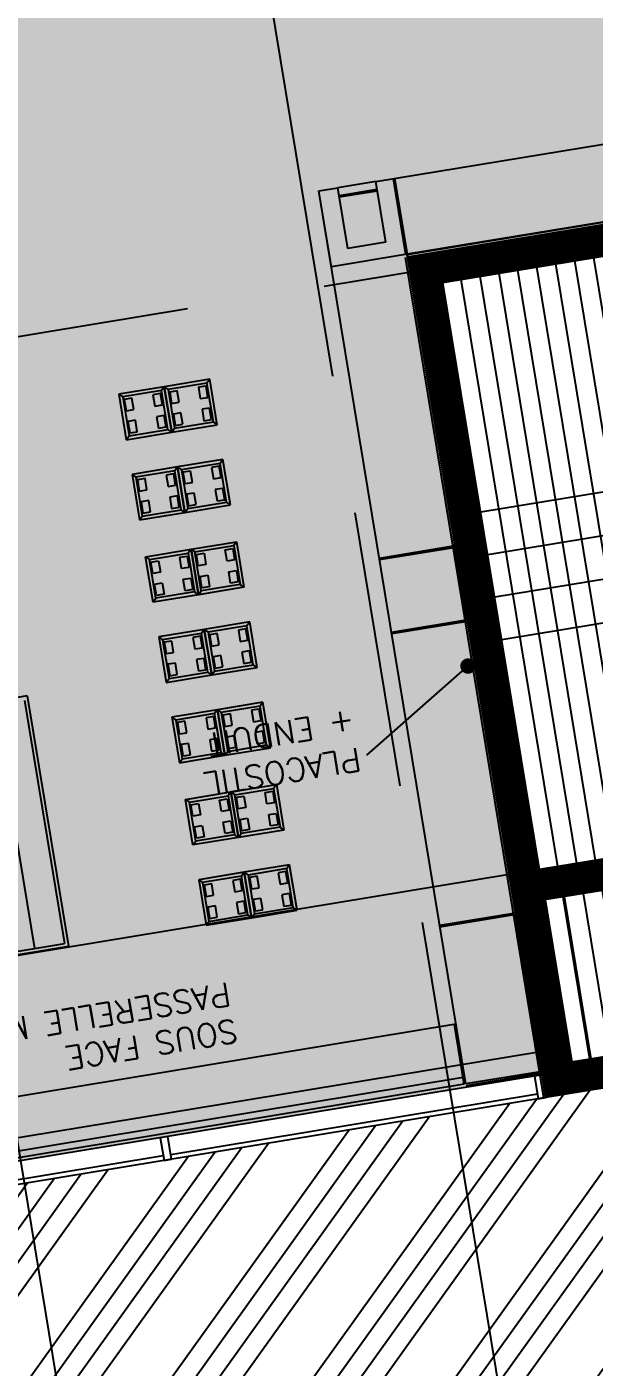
# Model space of a CAD drawing. Header units: millimetres. Extents: x 33240 to 33395, y 51607 to 51720.
# Drawn here: x 33367.24 to 33370.94, y 51682.7 to 51691.41 of the extents above; entities that cross this region are included whole.
import ezdxf

# ---------------------------------------------------------------- set-up
doc = ezdxf.new("R2010")
doc.units = ezdxf.units.MM
doc.header["$LTSCALE"] = 0.3
doc.header["$MEASUREMENT"] = 0
for name, pattern in [('ACAD_ISO02W100', [15, 12, -3]), ('ACAD_ISO04W100', [30, 24, -3, 0, -3]), ('ACAD_ISO08W100', [36, 24, -3, 6, -3])]:
    doc.linetypes.add(name, pattern=pattern)
doc.layers.get('DEFPOINTS').update_dxf_attribs({"linetype": 'CONTINUOUS'})
for name, color, linetype in [('00-TRAMES-BAT', 7, 'ACAD_ISO08W100'), ('01-TREMIE-ESCAL-ASC', 4, 'CONTINUOUS'), ('02-MURS-PORTEUR', 1, 'CONTINUOUS'), ('05-MEN-INT', 4, 'CONTINUOUS'), ('07-REVT-SOL', 8, 'CONTINUOUS'), ('08-EQUI-MEUBLE-PROJ-01', 11, 'CONTINUOUS'), ('10-ANN-TEXTE', 3, 'CONTINUOUS'), ('11-RES-ISOL-FEU', 2, 'CONTINUOUS'), ('14-HACH-MURS', 253, 'CONTINUOUS')]:
    doc.layers.add(name, color=color, linetype=linetype)
doc.styles.add('ANN', font='romans.shx')

msp = doc.modelspace()

# ---------------------------------------------------------------- hatches: boundary and pattern name
at = {"layer": '07-REVT-SOL'}
h = msp.add_hatch(dxfattribs=at)
h.set_pattern_fill('CROSS', color=30, style=0)
h.set_pattern_definition([(189.35057367, (57785.36794, 108093.90987), (-0.2060594638, -0.2872968802), [0.125, -0.375]), (279.35057367, (57785.29612, 108093.96139), (0.2872968802, -0.2060594638), [0.125, -0.375])])
h.paths.add_polyline_path([(33373.5041, 51706.5014), (33356.8286, 51703.7556), (33357.7587, 51698.1074), (33356.4632, 51695.5713), (33360.3269, 51686.9977), (33360.6614, 51682.961), (33370.5977, 51684.5971), (33369.7218, 51689.9165), (33374.8132, 51690.7549), (33375.0732, 51689.1762), (33376.323, 51689.382)])
h = msp.add_hatch(dxfattribs=at)
h.set_pattern_fill('ANSI34', color=256, style=0)
h.set_pattern_definition([(234.3505737, (57752.873, 108291.1774), (0.609448717, -0.4371181325), []), (234.3505737, (57752.69855, 108291.1487), (0.609448717, -0.4371181325), []), (234.3505737, (57752.5241, 108291.12), (0.609448717, -0.4371181325), []), (234.3505737, (57752.3497, 108291.09124), (0.609448717, -0.4371181325), [])])
h.paths.add_polyline_path([(33309.5314, 51685.8588), (33309.227, 51686.3339), (33308.7901, 51686.9168), (33308.2417, 51687.5322), (33307.7231, 51688.0157), (33307.1703, 51688.4635), (33306.6491, 51688.8373), (33306.1684, 51689.1099), (33305.6057, 51689.375), (33304.8593, 51689.5906), (33304.3981, 51689.6614), (33304.0875, 51689.6801), (33303.4661, 51689.653), (33302.8229, 51689.5078), (33302.2165, 51689.3237), (33301.8431, 51689.1436), (33301.2325, 51688.7418), (33301.0441, 51688.5546), (33300.8119, 51688.2317), (33300.636, 51687.875), (33300.5145, 51687.359), (33300.505, 51686.6688), (33300.5777, 51685.9763), (33300.7416, 51685.2753), (33300.9406, 51684.7213), (33301.0157, 51684.5876), (33307.3638, 51673.1728), (33307.5551, 51673.4027), (33307.8762, 51673.8025), (33308.1163, 51674.1181), (33308.411, 51674.5325), (33308.7556, 51675.0512), (33309.048, 51675.5283), (33309.3762, 51676.1097), (33309.5889, 51676.5207), (33309.7607, 51676.8698), (33310.0204, 51677.4522), (33310.2137, 51677.9361), (33310.3288, 51678.2748), (33310.4454, 51678.6692), (33310.6648, 51679.6374), (33310.76, 51680.4082), (33310.7988, 51681.1264), (33310.7886, 51681.6572), (33311.6353, 51681.6308), (33311.6077, 51680.7216), (33311.5149, 51679.9648), (33311.413, 51679.3793), (33311.2805, 51678.8426), (33311.0938, 51678.2397), (33310.6536, 51677.1452), (33310.0752, 51675.9925), (33309.4154, 51674.8904), (33308.8726, 51674.099), (33308.2849, 51673.3459), (33307.8733, 51672.8629), (33307.228, 51672.1682), (33306.3132, 51671.3076), (33305.9865, 51671.0325), (33305.8529, 51670.9201), (33304.975, 51670.2548), (33303.8087, 51669.4948), (33303.0073, 51669.0533), (33301.8018, 51668.4879), (33300.9566, 51668.032), (33299.3651, 51667.685), (33298.3344, 51667.4599), (33297.6468, 51667.3707), (33296.7824, 51667.2899), (33295.9203, 51667.253), (33295.2266, 51667.2152), (33294.1119, 51667.2875), (33293.3748, 51667.4449), (33292.5369, 51667.5422), (33291.7914, 51667.7628), (33290.9562, 51668.1367), (33290.4698, 51668.2741), (33289.8201, 51668.6138), (33289.1999, 51669.0055), (33288.3839, 51669.5907), (33287.876, 51669.955), (33287.2211, 51670.7667), (33274.7777, 51668.6362), (33276.256, 51659.6586), (33284.2497, 51660.9749), (33284.3561, 51660.329), (33287.1543, 51660.7657), (33287.0441, 51661.435), (33288.3848, 51661.6423), (33288.4866, 51660.9834), (33292.2493, 51661.603), (33292.1421, 51662.2745), (33293.3262, 51662.4694), (33294.2159, 51657.0657), (33297.0273, 51657.8411), (33296.5137, 51662.3558), (33296.1876, 51662.9406), (33297.1941, 51663.1064), (33297.3208, 51662.3368), (33297.3071, 51662.3342), (33297.2354, 51662.0285), (33297.1718, 51661.7039), (33297.1191, 51661.3565), (33297.0807, 51661.0087), (33297.0553, 51660.6759), (33297.0448, 51660.2508), (33297.0546, 51659.9073), (33297.0786, 51659.5031), (33297.126, 51659.0791), (33297.2144, 51658.5421), (33297.1583, 51658.5188), (33297.3195, 51657.5459), (33297.3809, 51657.5561), (33297.3948, 51657.457), (33298.8658, 51657.679), (33298.8462, 51657.7974), (33298.9103, 51657.8079), (33298.7662, 51658.6942), (33298.7288, 51659.1864), (33298.7198, 51659.4049), (33298.7232, 51660.1393), (33298.7457, 51660.5123), (33298.7907, 51660.9605), (33298.8677, 51661.4609), (33298.9907, 51662.0019), (33299.0813, 51662.4183), (33299.1901, 51662.781), (33299.4457, 51663.3946), (33299.6955, 51663.8263), (33299.9745, 51664.1844), (33300.2447, 51664.447), (33300.5617, 51664.6801), (33300.8381, 51664.8192), (33301.2209, 51664.9383), (33301.4693, 51664.9787), (33301.841, 51664.9673), (33302.2061, 51664.8995), (33302.6126, 51664.7536), (33302.9838, 51664.5426), (33303.3445, 51664.2838), (33303.6583, 51663.9764), (33303.8954, 51663.7058), (33304.1617, 51663.3541), (33304.4484, 51662.8985), (33304.7788, 51662.2731), (33305.0523, 51661.5322), (33305.2961, 51660.675), (33305.4695, 51659.9959), (33305.6024, 51659.3706), (33305.6852, 51658.9167), (33307.3767, 51659.1899), (33307.1404, 51660.5973), (33307.0303, 51661.1738), (33306.9413, 51661.6002), (33306.7799, 51662.3125), (33306.6023, 51663.0284), (33306.4522, 51663.5891), (33306.3171, 51663.5669), (33306.1501, 51664.5811), (33310.3148, 51665.2669), (33310.4416, 51664.4972), (33315.177, 51665.277), (33315.0503, 51666.0466), (33321.9737, 51667.1866), (33322.0842, 51666.5156), (33326.0968, 51667.1763), (33325.9863, 51667.8474), (33338.2877, 51669.8729), (33338.4145, 51669.1031), (33337.1627, 51668.8969), (33337.4803, 51666.9678), (33338.0209, 51667.0568), (33338.5748, 51667.148), (33338.8591, 51667.1949), (33339.4721, 51667.2958), (33339.4876, 51667.2022), (33342.9411, 51667.7709), (33342.9248, 51667.8696), (33343.8326, 51668.019), (33343.8488, 51667.9204), (33345.1427, 51668.1334), (33344.8096, 51670.1562), (33343.348, 51669.9155), (33343.2212, 51670.6853), (33356.0482, 51672.7974), (33356.1749, 51672.0277), (33354.958, 51671.8273), (33355.3024, 51669.7355), (33360.6718, 51670.6196), (33360.3274, 51672.7114), (33359.1351, 51672.5151), (33359.0083, 51673.2848), (33361.9356, 51673.7669), (33362.0461, 51673.0958), (33364.4142, 51673.4857), (33364.3037, 51674.1568), (33367.7572, 51674.7255), (33367.8839, 51673.9557), (33371.2387, 51674.5081), (33371.112, 51675.2779), (33374.9437, 51675.9088), (33375.0705, 51675.1391), (33376.6328, 51675.3963), (33376.506, 51676.1661), (33377.325, 51676.3009), (33377.0481, 51677.9827), (33376.9198, 51677.9616), (33376.6273, 51679.7377), (33376.7556, 51679.7588), (33376.4112, 51681.8507), (33376.2829, 51681.8295), (33375.9904, 51683.6056), (33376.1187, 51683.6267), (33375.8418, 51685.3086), (33360.6783, 51682.8117), (33360.8797, 51680.4431), (33357.4663, 51679.6643), (33355.8502, 51679.2955), (33350.3855, 51678.0486), (33349.3674, 51677.9353), (33349.2809, 51678.7127), (33350.1901, 51678.8161), (33350.4466, 51678.8746), (33350.1324, 51680.7824), (33345.8713, 51680.0807), (33346.1535, 51678.3669), (33347.7703, 51678.5446), (33347.8568, 51677.7672), (33337.862, 51676.655), (33331.4691, 51682.1156), (33331.436, 51682.1102), (33331.3791, 51682.4555), (33331.426, 51682.4633), (33332.4803, 51685.4342), (33333.3075, 51685.2862), (33334.1791, 51687.6816), (33333.3953, 51687.9546), (33334.4746, 51690.9071), (33334.675, 51691.1303), (33338.2027, 51692.6579), (33338.2118, 51692.6161), (33338.5092, 51692.2989), (33338.6344, 51692.0226), (33341.707, 51693.0697), (33341.5019, 51693.412), (33341.3795, 51693.7866), (33344.946, 51694.7179), (33345.2392, 51694.7817), (33348.5761, 51695.3735), (33348.8741, 51695.4084), (33348.9099, 51694.6324), (33348.9146, 51694.6048), (33352.1472, 51694.9081), (33352.1459, 51695.2202), (33352.2417, 51695.6865), (33356.3412, 51695.7195), (33356.4073, 51695.575), (33357.7275, 51698.1124), (33357.1877, 51701.3904), (33320.2349, 51695.2976), (33319.7443, 51698.296), (33309.9064, 51696.6761), (33310.4, 51693.6782), (33300.57, 51692.0596), (33300.7406, 51691.0235), (33301.5358, 51691.0422), (33302.2561, 51690.9986), (33302.8984, 51690.9343), (33303.2847, 51690.8855), (33303.8837, 51690.7723), (33304.4095, 51690.6586), (33304.8482, 51690.5355), (33305.6756, 51690.2459), (33306.363, 51689.935), (33307.0247, 51689.5803), (33307.6503, 51689.1728), (33308.244, 51688.725), (33308.7944, 51688.2296), (33309.3073, 51687.6984), (33309.7704, 51687.1258), (33310.4433, 51686.1015), (33309.6647, 51685.6359)])
h = msp.add_hatch(dxfattribs=at)
h.set_pattern_fill('ANSI31', color=83, angle=45, style=0)
h.set_pattern_definition([(279.35057367, (57785.36794, 108093.83487), (0.123339086, 0.02030935411), [])])
h.paths.add_polyline_path([(33375.2773, 51686.7054), (33375.0256, 51688.2343), (33374.5322, 51688.1531), (33374.155, 51690.4438), (33369.9516, 51689.7517), (33370.5806, 51685.932), (33375.2773, 51686.7054)])
h = msp.add_hatch(dxfattribs=at)
h.set_pattern_fill('ANSI31', color=83, angle=45, style=0)
h.set_pattern_definition([(279.35057367, (57785.36794, 108093.90987), (0.123339086, 0.02030935411), [])])
h.paths.add_polyline_path([(33375.4837, 51685.4523), (33370.7869, 51684.6789), (33370.6131, 51685.7347), (33375.3098, 51686.5081)])
at = {"layer": '14-HACH-MURS', "ltscale": 10}
msp.add_hatch(color=256, dxfattribs=at).paths.add_polyline_path([(33370.6221, 51684.4491), (33375.7135, 51685.2875), (33375.6688, 51685.5588), (33375.4715, 51685.5263), (33375.4999, 51685.3536), (33375.3512, 51685.3291), (33375.335, 51685.4278), (33370.7869, 51684.6789), (33370.6131, 51685.7347), (33375.3098, 51686.5081), (33375.3139, 51686.4834), (33375.5112, 51686.5159), (33375.4699, 51686.767), (33375.2725, 51686.7345), (33375.2773, 51686.7054), (33370.5806, 51685.932), (33369.9516, 51689.7517), (33374.6484, 51690.5251), (33375.0256, 51688.2343), (33375.2229, 51688.2668), (33374.8132, 51690.7549), (33369.7218, 51689.9165)])

# ---------------------------------------------------------------- linework, layer by layer
at = {"layer": '00-TRAMES-BAT'}
for p, q in [((33374.4989, 51657.1713), (33365.7274, 51710.4402)), ((33371.6977, 51656.7445), (33362.9318, 51709.9799)), ((33376.282, 51690.8954), (33271.126, 51673.5801))]:
    msp.add_line(p, q, dxfattribs=at)
at = {"layer": '01-TREMIE-ESCAL-ASC', "linetype": 'ACAD_ISO02W100'}
for p, q in [((33371.5793, 51688.4837), (33370.1979, 51688.2563)), ((33371.6247, 51688.2075), (33370.2433, 51687.98)), ((33371.6702, 51687.9312), (33370.2888, 51687.7037)), ((33371.7157, 51687.6549), (33370.3343, 51687.4274)), ((33370.7321, 51685.7543), (33370.9059, 51684.6985))]:
    msp.add_line(p, q, dxfattribs=at)
at = {"layer": '02-MURS-PORTEUR'}
for p, q in [((33374.8106, 51690.7707), (33369.7192, 51689.9323)), ((33374.8132, 51690.7549), (33369.7218, 51689.9165)), ((33374.6484, 51690.5251), (33369.9516, 51689.7517)), ((33369.706, 51689.9139), (33370.6063, 51684.4465)), ((33369.7218, 51689.9165), (33370.6221, 51684.4491)), ((33370.5806, 51685.932), (33369.9516, 51689.7517)), ((33375.2773, 51686.7054), (33370.5806, 51685.932)), ((33375.3098, 51686.5081), (33370.6131, 51685.7347)), ((33370.6131, 51685.7347), (33370.7869, 51684.6789)), ((33375.335, 51685.4278), (33370.7869, 51684.6789)), ((33375.7135, 51685.2875), (33370.6221, 51684.4491))]:
    msp.add_line(p, q, dxfattribs=at)
at = {"layer": '02-MURS-PORTEUR', "color": 4, "linetype": 'ACAD_ISO02W100'}
msp.add_line((33370.3832, 51685.8995), (33360.6038, 51684.2892), dxfattribs=at)
at = {"layer": '05-MEN-INT'}
for p, q in [((33370.5733, 51684.7451), (33360.6529, 51683.1116)), ((33370.6221, 51684.4491), (33360.8757, 51682.8442)), ((33370.5679, 51684.4706), (33368.1806, 51684.0775)), ((33368.1313, 51684.0693), (33365.7687, 51683.6803))]:
    msp.add_line(p, q, dxfattribs=at)
for points in [[(33370.5727, 51684.441), (33370.6221, 51684.4491), (33370.5977, 51684.5971), (33370.5484, 51684.589)], [(33368.1361, 51684.0397), (33368.1855, 51684.0479), (33368.1611, 51684.1959), (33368.1118, 51684.1877)]]:
    msp.add_lwpolyline(points, close=True, dxfattribs=at)
at = {"layer": '08-EQUI-MEUBLE-PROJ-01', "ltscale": 0.8}
for p, q in [((33374.8103, 51690.7727), (33369.7188, 51689.9343)), ((33374.8103, 51690.7726), (33369.7188, 51689.9342)), ((33374.8103, 51690.7726), (33369.7188, 51689.9342)), ((33369.7196, 51689.933), (33374.8105, 51690.7713)), ((33369.5143, 51690.4073), (33371.1292, 51690.6733)), ((33369.6277, 51690.426), (33369.709, 51689.9327)), ((33369.6376, 51690.4277), (33369.7188, 51689.9343)), ((33369.1442, 51690.3464), (33369.2676, 51690.3667)), ((33369.2255, 51689.8531), (33369.1442, 51690.3464)), ((33370.1007, 51684.5377), (33369.1442, 51690.3464)), ((33369.5143, 51690.4073), (33369.2676, 51690.3667)), ((33369.3326, 51689.972), (33369.2676, 51690.3667)), ((33369.2757, 51690.3174), (33369.5224, 51690.358)), ((33369.2773, 51690.3075), (33369.524, 51690.3481)), ((33369.5793, 51690.0127), (33369.5143, 51690.4073)), ((33369.5793, 51690.0127), (33369.3326, 51689.972)), ((33369.7188, 51689.9343), (33369.2255, 51689.8531)), ((33369.7188, 51689.9343), (33370.5212, 51685.0588)), ((33369.7188, 51689.9342), (33370.5212, 51685.0587)), ((33369.7188, 51689.9342), (33370.5212, 51685.0587)), ((33370.5948, 51684.6149), (33369.7196, 51689.933)), ((33368.4337, 51689.1218), (33368.1377, 51689.0731)), ((33368.4337, 51689.1218), (33368.4156, 51689.0966)), ((33368.4825, 51688.8258), (33368.4337, 51689.1218)), ((33368.1377, 51689.0731), (33367.8417, 51689.0243)), ((33367.8417, 51689.0243), (33367.867, 51689.0062)), ((33367.8417, 51689.0243), (33367.8904, 51688.7283)), ((33368.1196, 51689.0478), (33367.867, 51689.0062)), ((33368.1134, 51689.0287), (33368.0641, 51689.0206)), ((33368.0641, 51689.0206), (33368.0763, 51688.9466)), ((33368.1256, 51688.9547), (33368.1134, 51689.0287)), ((33368.1377, 51689.0731), (33368.1196, 51689.0478)), ((33368.1612, 51688.7952), (33368.1196, 51689.0478)), ((33368.1377, 51689.0731), (33368.163, 51689.055)), ((33368.1377, 51689.0731), (33368.1865, 51688.7771)), ((33368.1865, 51688.7771), (33368.1377, 51689.0731)), ((33368.4156, 51689.0966), (33368.163, 51689.055)), ((33368.163, 51689.055), (33368.2046, 51688.8024)), ((33368.2225, 51689.0467), (33368.1732, 51689.0386)), ((33368.1732, 51689.0386), (33368.1854, 51688.9645)), ((33368.2347, 51688.9727), (33368.2225, 51689.0467)), ((33368.4094, 51689.0774), (33368.3601, 51689.0693)), ((33368.3601, 51689.0693), (33368.3723, 51688.9953)), ((33368.4216, 51689.0034), (33368.4094, 51689.0774)), ((33368.4572, 51688.844), (33368.4156, 51689.0966)), ((33367.867, 51689.0062), (33367.9086, 51688.7536)), ((33367.9265, 51688.9979), (33367.8772, 51688.9898)), ((33367.8772, 51688.9898), (33367.8894, 51688.9158)), ((33367.9387, 51688.9239), (33367.9265, 51688.9979)), ((33368.0763, 51688.9466), (33368.1256, 51688.9547)), ((33368.1854, 51688.9645), (33368.2347, 51688.9727)), ((33368.3723, 51688.9953), (33368.4216, 51689.0034)), ((33368.433, 51688.9341), (33368.3837, 51688.9259)), ((33368.4452, 51688.8601), (33368.433, 51688.9341)), ((33367.8894, 51688.9158), (33367.9387, 51688.9239)), ((33367.9501, 51688.8546), (33367.9008, 51688.8464)), ((33367.9008, 51688.8464), (33367.913, 51688.7724)), ((33367.9623, 51688.7805), (33367.9501, 51688.8546)), ((33368.137, 51688.8853), (33368.0877, 51688.8772)), ((33368.0877, 51688.8772), (33368.0999, 51688.8032)), ((33368.1492, 51688.8113), (33368.137, 51688.8853)), ((33368.2461, 51688.9033), (33368.1968, 51688.8952)), ((33368.1968, 51688.8952), (33368.209, 51688.8212)), ((33368.2046, 51688.8024), (33368.4572, 51688.844)), ((33368.2583, 51688.8293), (33368.2461, 51688.9033)), ((33368.3837, 51688.9259), (33368.3959, 51688.8519)), ((33368.3959, 51688.8519), (33368.4452, 51688.8601)), ((33368.4825, 51688.8258), (33368.4572, 51688.844)), ((33367.8904, 51688.7283), (33368.1865, 51688.7771)), ((33367.8904, 51688.7283), (33367.9086, 51688.7536)), ((33367.9086, 51688.7536), (33368.1612, 51688.7952)), ((33367.913, 51688.7724), (33367.9623, 51688.7805)), ((33368.0999, 51688.8032), (33368.1492, 51688.8113)), ((33368.1865, 51688.7771), (33368.1612, 51688.7952)), ((33368.1865, 51688.7771), (33368.4825, 51688.8258)), ((33368.1865, 51688.7771), (33368.2046, 51688.8024)), ((33368.209, 51688.8212), (33368.2583, 51688.8293)), ((33368.5197, 51688.5998), (33368.2237, 51688.551)), ((33368.5197, 51688.5998), (33368.5016, 51688.5745)), ((33368.5684, 51688.3037), (33368.5197, 51688.5998)), ((33368.2237, 51688.551), (33367.9277, 51688.5023)), ((33367.9277, 51688.5023), (33367.9529, 51688.4841)), ((33367.9277, 51688.5023), (33367.9764, 51688.2063)), ((33368.2055, 51688.5257), (33367.9529, 51688.4841)), ((33368.1994, 51688.5066), (33368.15, 51688.4985)), ((33368.15, 51688.4985), (33368.1622, 51688.4245)), ((33368.2116, 51688.4326), (33368.1994, 51688.5066)), ((33368.2237, 51688.551), (33368.2055, 51688.5257)), ((33368.2471, 51688.2731), (33368.2055, 51688.5257)), ((33368.2237, 51688.551), (33368.249, 51688.5329)), ((33368.2237, 51688.551), (33368.2724, 51688.255)), ((33368.2724, 51688.255), (33368.2237, 51688.551)), ((33368.5016, 51688.5745), (33368.249, 51688.5329)), ((33368.249, 51688.5329), (33368.2906, 51688.2803)), ((33368.3085, 51688.5246), (33368.2592, 51688.5165)), ((33368.2592, 51688.5165), (33368.2713, 51688.4425)), ((33368.3207, 51688.4506), (33368.3085, 51688.5246)), ((33368.4954, 51688.5554), (33368.4461, 51688.5472)), ((33368.4461, 51688.5472), (33368.4582, 51688.4732)), ((33368.5076, 51688.4814), (33368.4954, 51688.5554)), ((33368.5432, 51688.3219), (33368.5016, 51688.5745)), ((33367.9529, 51688.4841), (33367.9945, 51688.2315)), ((33368.0125, 51688.4759), (33367.9631, 51688.4677)), ((33367.9631, 51688.4677), (33367.9753, 51688.3937)), ((33368.0247, 51688.4018), (33368.0125, 51688.4759)), ((33368.1622, 51688.4245), (33368.2116, 51688.4326)), ((33368.2713, 51688.4425), (33368.3207, 51688.4506)), ((33368.4582, 51688.4732), (33368.5076, 51688.4814)), ((33368.519, 51688.412), (33368.4697, 51688.4039)), ((33368.5312, 51688.338), (33368.519, 51688.412)), ((33367.9753, 51688.3937), (33368.0247, 51688.4018)), ((33368.0361, 51688.3325), (33367.9868, 51688.3243)), ((33367.9868, 51688.3243), (33367.9989, 51688.2503)), ((33368.0483, 51688.2585), (33368.0361, 51688.3325)), ((33368.223, 51688.3632), (33368.1736, 51688.3551)), ((33368.1736, 51688.3551), (33368.1858, 51688.2811)), ((33368.2352, 51688.2892), (33368.223, 51688.3632)), ((33368.3321, 51688.3812), (33368.2828, 51688.3731)), ((33368.2828, 51688.3731), (33368.295, 51688.2991)), ((33368.2906, 51688.2803), (33368.5432, 51688.3219)), ((33368.3443, 51688.3072), (33368.3321, 51688.3812)), ((33368.4697, 51688.4039), (33368.4818, 51688.3299)), ((33368.4818, 51688.3299), (33368.5312, 51688.338)), ((33368.5684, 51688.3037), (33368.5432, 51688.3219)), ((33367.9764, 51688.2063), (33368.2724, 51688.255)), ((33367.9764, 51688.2063), (33367.9945, 51688.2315)), ((33367.9945, 51688.2315), (33368.2471, 51688.2731)), ((33367.9989, 51688.2503), (33368.0483, 51688.2585)), ((33368.1858, 51688.2811), (33368.2352, 51688.2892)), ((33368.2724, 51688.255), (33368.2471, 51688.2731)), ((33368.2724, 51688.255), (33368.5684, 51688.3037)), ((33368.2724, 51688.255), (33368.2906, 51688.2803)), ((33368.295, 51688.2991), (33368.3443, 51688.3072)), ((33368.3118, 51688.016), (33368.6078, 51688.0647)), ((33368.6078, 51688.0647), (33368.5897, 51688.0395)), ((33368.6078, 51688.0647), (33368.6565, 51687.7687)), ((33368.0158, 51687.9673), (33368.3118, 51688.016)), ((33368.041, 51687.9491), (33368.2936, 51687.9907)), ((33368.2381, 51687.9635), (33368.2875, 51687.9716)), ((33368.2875, 51687.9716), (33368.2997, 51687.8976)), ((33368.3118, 51688.016), (33368.2936, 51687.9907)), ((33368.2936, 51687.9907), (33368.3352, 51687.7381)), ((33368.3118, 51688.016), (33368.3371, 51687.9979)), ((33368.3605, 51687.72), (33368.3118, 51688.016)), ((33368.3118, 51688.016), (33368.3605, 51687.72)), ((33368.3371, 51687.9979), (33368.5897, 51688.0395)), ((33368.3786, 51687.7453), (33368.3371, 51687.9979)), ((33368.3473, 51687.9815), (33368.3966, 51687.9896)), ((33368.3594, 51687.9075), (33368.3473, 51687.9815)), ((33368.3966, 51687.9896), (33368.4088, 51687.9156)), ((33368.5341, 51688.0122), (33368.5835, 51688.0204)), ((33368.5463, 51687.9382), (33368.5341, 51688.0122)), ((33368.5835, 51688.0204), (33368.5957, 51687.9464)), ((33368.5897, 51688.0395), (33368.6312, 51687.7869)), ((33369.5375, 51687.958), (33370.0309, 51688.0393)), ((33369.5391, 51687.9482), (33370.0226, 51688.0278)), ((33370.0226, 51688.0278), (33370.1006, 51687.5541)), ((33370.0309, 51688.0393), (33370.1121, 51687.5459)), ((33368.0158, 51687.9673), (33368.041, 51687.9491)), ((33368.0645, 51687.6712), (33368.0158, 51687.9673)), ((33368.0826, 51687.6965), (33368.041, 51687.9491)), ((33368.0512, 51687.9327), (33368.1006, 51687.9408)), ((33368.0634, 51687.8587), (33368.0512, 51687.9327)), ((33368.1006, 51687.9408), (33368.1128, 51687.8668)), ((33368.2503, 51687.8895), (33368.2381, 51687.9635)), ((33368.2997, 51687.8976), (33368.2503, 51687.8895)), ((33368.4088, 51687.9156), (33368.3594, 51687.9075)), ((33368.5957, 51687.9464), (33368.5463, 51687.9382)), ((33368.1128, 51687.8668), (33368.0634, 51687.8587)), ((33368.0749, 51687.7893), (33368.1242, 51687.7975)), ((33368.1242, 51687.7975), (33368.1364, 51687.7235)), ((33368.2617, 51687.8201), (33368.3111, 51687.8282)), ((33368.2739, 51687.7461), (33368.2617, 51687.8201)), ((33368.3111, 51687.8282), (33368.3233, 51687.7542)), ((33368.3709, 51687.8381), (33368.4202, 51687.8462)), ((33368.3831, 51687.7641), (33368.3709, 51687.8381)), ((33368.4202, 51687.8462), (33368.4324, 51687.7722)), ((33368.5578, 51687.8689), (33368.6071, 51687.877)), ((33368.5699, 51687.7949), (33368.5578, 51687.8689)), ((33368.6193, 51687.803), (33368.5699, 51687.7949)), ((33368.6071, 51687.877), (33368.6193, 51687.803)), ((33368.3605, 51687.72), (33368.0645, 51687.6712)), ((33368.087, 51687.7153), (33368.0749, 51687.7893)), ((33368.3352, 51687.7381), (33368.0826, 51687.6965)), ((33368.1364, 51687.7235), (33368.087, 51687.7153)), ((33368.3233, 51687.7542), (33368.2739, 51687.7461)), ((33368.3605, 51687.72), (33368.3352, 51687.7381)), ((33368.6565, 51687.7687), (33368.3605, 51687.72)), ((33368.3605, 51687.72), (33368.3786, 51687.7453)), ((33368.6312, 51687.7869), (33368.3786, 51687.7453)), ((33368.4324, 51687.7722), (33368.3831, 51687.7641)), ((33368.6565, 51687.7687), (33368.6312, 51687.7869)), ((33368.0645, 51687.6712), (33368.0826, 51687.6965)), ((33368.6938, 51687.5427), (33368.3977, 51687.4939)), ((33368.6938, 51687.5427), (33368.6756, 51687.5174)), ((33368.7425, 51687.2467), (33368.6938, 51687.5427)), ((33370.1006, 51687.5541), (33369.6171, 51687.4745)), ((33370.1121, 51687.5459), (33369.6188, 51687.4647)), ((33368.3977, 51687.4939), (33368.1017, 51687.4452)), ((33368.3796, 51687.4686), (33368.127, 51687.427)), ((33368.3734, 51687.4495), (33368.3241, 51687.4414)), ((33368.3856, 51687.3755), (33368.3734, 51687.4495)), ((33368.3977, 51687.4939), (33368.3796, 51687.4686)), ((33368.4212, 51687.216), (33368.3796, 51687.4686)), ((33368.3977, 51687.4939), (33368.423, 51687.4758)), ((33368.3977, 51687.4939), (33368.4465, 51687.1979)), ((33368.4465, 51687.1979), (33368.3977, 51687.4939)), ((33368.6756, 51687.5174), (33368.423, 51687.4758)), ((33368.423, 51687.4758), (33368.4646, 51687.2232)), ((33368.4826, 51687.4675), (33368.4332, 51687.4594)), ((33368.4332, 51687.4594), (33368.4454, 51687.3854)), ((33368.4947, 51687.3935), (33368.4826, 51687.4675)), ((33368.6695, 51687.4983), (33368.6201, 51687.4902)), ((33368.6201, 51687.4902), (33368.6323, 51687.4162)), ((33368.6816, 51687.4243), (33368.6695, 51687.4983)), ((33368.7172, 51687.2648), (33368.6756, 51687.5174)), ((33368.1017, 51687.4452), (33368.127, 51687.427)), ((33368.1017, 51687.4452), (33368.1505, 51687.1492)), ((33368.127, 51687.427), (33368.1686, 51687.1744)), ((33368.1865, 51687.4188), (33368.1372, 51687.4106)), ((33368.1372, 51687.4106), (33368.1494, 51687.3366)), ((33368.1987, 51687.3448), (33368.1865, 51687.4188)), ((33368.3241, 51687.4414), (33368.3363, 51687.3674)), ((33368.3363, 51687.3674), (33368.3856, 51687.3755)), ((33368.4454, 51687.3854), (33368.4947, 51687.3935)), ((33368.6323, 51687.4162), (33368.6816, 51687.4243)), ((33368.1494, 51687.3366), (33368.1987, 51687.3448)), ((33368.2102, 51687.2754), (33368.1608, 51687.2673)), ((33368.2223, 51687.2014), (33368.2102, 51687.2754)), ((33368.397, 51687.3062), (33368.3477, 51687.298)), ((33368.3477, 51687.298), (33368.3599, 51687.224)), ((33368.4092, 51687.2322), (33368.397, 51687.3062)), ((33368.5062, 51687.3241), (33368.4568, 51687.316)), ((33368.4568, 51687.316), (33368.469, 51687.242)), ((33368.5184, 51687.2501), (33368.5062, 51687.3241)), ((33368.6931, 51687.3549), (33368.6437, 51687.3468)), ((33368.6437, 51687.3468), (33368.6559, 51687.2728)), ((33368.6559, 51687.2728), (33368.7052, 51687.2809)), ((33368.7052, 51687.2809), (33368.6931, 51687.3549)), ((33368.1505, 51687.1492), (33368.4465, 51687.1979)), ((33368.1608, 51687.2673), (33368.173, 51687.1933)), ((33368.1686, 51687.1744), (33368.4212, 51687.216)), ((33368.173, 51687.1933), (33368.2223, 51687.2014)), ((33368.3599, 51687.224), (33368.4092, 51687.2322)), ((33368.4465, 51687.1979), (33368.4212, 51687.216)), ((33368.4465, 51687.1979), (33368.7425, 51687.2467)), ((33368.4465, 51687.1979), (33368.4646, 51687.2232)), ((33368.4646, 51687.2232), (33368.7172, 51687.2648)), ((33368.469, 51687.242), (33368.5184, 51687.2501)), ((33368.7425, 51687.2467), (33368.7172, 51687.2648)), ((33368.1505, 51687.1492), (33368.1686, 51687.1744)), ((33367.2456, 51687.0617), (33366.2155, 51686.892)), ((33367.2281, 51687.0327), (33367.4884, 51685.4517)), ((33367.2456, 51687.0617), (33367.5137, 51685.4336)), ((33368.7797, 51687.0206), (33368.4837, 51686.9718)), ((33368.7797, 51687.0206), (33368.7616, 51686.9953)), ((33368.8285, 51686.7246), (33368.7797, 51687.0206)), ((33367.0317, 51687.0004), (33367.2921, 51685.4194)), ((33368.4837, 51686.9718), (33368.1877, 51686.9231)), ((33368.1877, 51686.9231), (33368.213, 51686.905)), ((33368.1877, 51686.9231), (33368.2364, 51686.6271)), ((33368.4656, 51686.9466), (33368.213, 51686.905)), ((33368.4594, 51686.9275), (33368.4101, 51686.9193)), ((33368.4716, 51686.8535), (33368.4594, 51686.9275)), ((33368.4837, 51686.9718), (33368.4656, 51686.9466)), ((33368.5072, 51686.694), (33368.4656, 51686.9466)), ((33368.4837, 51686.9718), (33368.509, 51686.9537)), ((33368.4837, 51686.9718), (33368.5324, 51686.6758)), ((33368.5324, 51686.6758), (33368.4837, 51686.9718)), ((33368.7616, 51686.9953), (33368.509, 51686.9537)), ((33368.509, 51686.9537), (33368.5506, 51686.7011)), ((33368.5685, 51686.9454), (33368.5192, 51686.9373)), ((33368.5192, 51686.9373), (33368.5314, 51686.8633)), ((33368.5807, 51686.8714), (33368.5685, 51686.9454)), ((33368.7554, 51686.9762), (33368.7061, 51686.9681)), ((33368.7061, 51686.9681), (33368.7183, 51686.8941)), ((33368.7676, 51686.9022), (33368.7554, 51686.9762)), ((33368.8032, 51686.7427), (33368.7616, 51686.9953)), ((33368.213, 51686.905), (33368.2546, 51686.6524)), ((33368.2725, 51686.8967), (33368.2232, 51686.8886)), ((33368.2232, 51686.8886), (33368.2354, 51686.8146)), ((33368.2847, 51686.8227), (33368.2725, 51686.8967)), ((33368.4101, 51686.9193), (33368.4223, 51686.8453)), ((33368.4223, 51686.8453), (33368.4716, 51686.8535)), ((33368.5314, 51686.8633), (33368.5807, 51686.8714)), ((33368.7183, 51686.8941), (33368.7676, 51686.9022)), ((33368.2354, 51686.8146), (33368.2847, 51686.8227)), ((33368.2961, 51686.7533), (33368.2468, 51686.7452)), ((33368.3083, 51686.6793), (33368.2961, 51686.7533)), ((33368.483, 51686.7841), (33368.4337, 51686.776)), ((33368.4337, 51686.776), (33368.4459, 51686.7019)), ((33368.4952, 51686.7101), (33368.483, 51686.7841)), ((33368.5921, 51686.802), (33368.5428, 51686.7939)), ((33368.5428, 51686.7939), (33368.555, 51686.7199)), ((33368.6043, 51686.728), (33368.5921, 51686.802)), ((33368.779, 51686.8328), (33368.7297, 51686.8247)), ((33368.7297, 51686.8247), (33368.7419, 51686.7507)), ((33368.7419, 51686.7507), (33368.7912, 51686.7588)), ((33368.7912, 51686.7588), (33368.779, 51686.8328)), ((33368.2364, 51686.6271), (33368.5324, 51686.6758)), ((33368.2468, 51686.7452), (33368.259, 51686.6712)), ((33368.2546, 51686.6524), (33368.5072, 51686.694)), ((33368.259, 51686.6712), (33368.3083, 51686.6793)), ((33368.4459, 51686.7019), (33368.4952, 51686.7101)), ((33368.5324, 51686.6758), (33368.5072, 51686.694)), ((33368.5324, 51686.6758), (33368.8285, 51686.7246)), ((33368.5324, 51686.6758), (33368.5506, 51686.7011)), ((33368.5506, 51686.7011), (33368.8032, 51686.7427)), ((33368.555, 51686.7199), (33368.6043, 51686.728)), ((33368.8285, 51686.7246), (33368.8032, 51686.7427)), ((33368.2364, 51686.6271), (33368.2546, 51686.6524)), ((33368.2758, 51686.3881), (33368.5718, 51686.4368)), ((33368.3011, 51686.37), (33368.5537, 51686.4115)), ((33368.5718, 51686.4368), (33368.5537, 51686.4115)), ((33368.5537, 51686.4115), (33368.5953, 51686.159)), ((33368.5718, 51686.4368), (33368.8678, 51686.4856)), ((33368.5718, 51686.4368), (33368.5971, 51686.4187)), ((33368.6205, 51686.1408), (33368.5718, 51686.4368)), ((33368.5718, 51686.4368), (33368.6205, 51686.1408)), ((33368.5971, 51686.4187), (33368.8497, 51686.4603)), ((33368.6387, 51686.1661), (33368.5971, 51686.4187)), ((33368.6073, 51686.4023), (33368.6566, 51686.4104)), ((33368.6195, 51686.3283), (33368.6073, 51686.4023)), ((33368.6566, 51686.4104), (33368.6688, 51686.3364)), ((33368.7942, 51686.4331), (33368.8435, 51686.4412)), ((33368.8064, 51686.3591), (33368.7942, 51686.4331)), ((33368.8435, 51686.4412), (33368.8557, 51686.3672)), ((33368.8678, 51686.4856), (33368.8497, 51686.4603)), ((33368.8497, 51686.4603), (33368.8913, 51686.2077)), ((33368.8678, 51686.4856), (33368.9166, 51686.1896)), ((33368.2758, 51686.3881), (33368.3011, 51686.37)), ((33368.3245, 51686.0921), (33368.2758, 51686.3881)), ((33368.3427, 51686.1174), (33368.3011, 51686.37)), ((33368.3113, 51686.3536), (33368.3606, 51686.3617)), ((33368.3235, 51686.2796), (33368.3113, 51686.3536)), ((33368.3606, 51686.3617), (33368.3728, 51686.2877)), ((33368.4982, 51686.3843), (33368.5475, 51686.3925)), ((33368.5103, 51686.3103), (33368.4982, 51686.3843)), ((33368.5597, 51686.3185), (33368.5103, 51686.3103)), ((33368.5475, 51686.3925), (33368.5597, 51686.3185)), ((33368.6688, 51686.3364), (33368.6195, 51686.3283)), ((33368.8557, 51686.3672), (33368.8064, 51686.3591)), ((33368.3728, 51686.2877), (33368.3235, 51686.2796)), ((33368.5218, 51686.2409), (33368.5711, 51686.2491)), ((33368.534, 51686.1669), (33368.5218, 51686.2409)), ((33368.5711, 51686.2491), (33368.5833, 51686.1751)), ((33368.6309, 51686.2589), (33368.6802, 51686.267)), ((33368.6431, 51686.1849), (33368.6309, 51686.2589)), ((33368.6802, 51686.267), (33368.6924, 51686.193)), ((33368.8178, 51686.2897), (33368.8671, 51686.2978)), ((33368.83, 51686.2157), (33368.8178, 51686.2897)), ((33368.8671, 51686.2978), (33368.8793, 51686.2238)), ((33368.6205, 51686.1408), (33368.3245, 51686.0921)), ((33368.3349, 51686.2102), (33368.3842, 51686.2183)), ((33368.3471, 51686.1362), (33368.3349, 51686.2102)), ((33368.5953, 51686.159), (33368.3427, 51686.1174)), ((33368.3964, 51686.1443), (33368.3471, 51686.1362)), ((33368.3842, 51686.2183), (33368.3964, 51686.1443)), ((33368.5833, 51686.1751), (33368.534, 51686.1669)), ((33368.6205, 51686.1408), (33368.5953, 51686.159)), ((33368.9166, 51686.1896), (33368.6205, 51686.1408)), ((33368.6205, 51686.1408), (33368.6387, 51686.1661)), ((33368.8913, 51686.2077), (33368.6387, 51686.1661)), ((33368.6924, 51686.193), (33368.6431, 51686.1849)), ((33368.8793, 51686.2238), (33368.83, 51686.2157)), ((33368.9166, 51686.1896), (33368.8913, 51686.2077)), ((33368.3245, 51686.0921), (33368.3427, 51686.1174)), ((33368.9538, 51685.9635), (33368.6578, 51685.9148)), ((33368.9538, 51685.9635), (33368.9356, 51685.9382)), ((33369.0025, 51685.6675), (33368.9538, 51685.9635)), ((33368.6578, 51685.9148), (33368.3618, 51685.866)), ((33368.6396, 51685.8895), (33368.387, 51685.8479)), ((33368.6578, 51685.9148), (33368.6396, 51685.8895)), ((33368.6812, 51685.6369), (33368.6396, 51685.8895)), ((33368.6578, 51685.9148), (33368.6831, 51685.8966)), ((33368.6578, 51685.9148), (33368.7065, 51685.6187)), ((33368.7065, 51685.6187), (33368.6578, 51685.9148)), ((33368.9356, 51685.9382), (33368.6831, 51685.8966)), ((33368.6831, 51685.8966), (33368.7246, 51685.644)), ((33368.7426, 51685.8883), (33368.6933, 51685.8802)), ((33368.6933, 51685.8802), (33368.7054, 51685.8062)), ((33368.7548, 51685.8143), (33368.7426, 51685.8883)), ((33368.9295, 51685.9191), (33368.8801, 51685.911)), ((33368.8801, 51685.911), (33368.8923, 51685.837)), ((33368.9417, 51685.8451), (33368.9295, 51685.9191)), ((33368.9772, 51685.6856), (33368.9356, 51685.9382)), ((33368.3618, 51685.866), (33368.387, 51685.8479)), ((33368.3618, 51685.866), (33368.4105, 51685.57)), ((33368.387, 51685.8479), (33368.4286, 51685.5953)), ((33368.4466, 51685.8396), (33368.3972, 51685.8315)), ((33368.3972, 51685.8315), (33368.4094, 51685.7575)), ((33368.4588, 51685.7656), (33368.4466, 51685.8396)), ((33368.6335, 51685.8704), (33368.5841, 51685.8622)), ((33368.5841, 51685.8622), (33368.5963, 51685.7882)), ((33368.5963, 51685.7882), (33368.6457, 51685.7964)), ((33368.6457, 51685.7964), (33368.6335, 51685.8704)), ((33368.7054, 51685.8062), (33368.7548, 51685.8143)), ((33368.8923, 51685.837), (33368.9417, 51685.8451)), ((33368.4094, 51685.7575), (33368.4588, 51685.7656)), ((33368.6571, 51685.727), (33368.6077, 51685.7189)), ((33368.6077, 51685.7189), (33368.6199, 51685.6449)), ((33368.6693, 51685.653), (33368.6571, 51685.727)), ((33368.7662, 51685.745), (33368.7169, 51685.7368)), ((33368.7169, 51685.7368), (33368.7291, 51685.6628)), ((33368.7784, 51685.6709), (33368.7662, 51685.745)), ((33368.9531, 51685.7757), (33368.9038, 51685.7676)), ((33368.9038, 51685.7676), (33368.9159, 51685.6936)), ((33368.9159, 51685.6936), (33368.9653, 51685.7017)), ((33368.9653, 51685.7017), (33368.9531, 51685.7757)), ((33368.4105, 51685.57), (33368.7065, 51685.6187)), ((33368.4702, 51685.6962), (33368.4209, 51685.6881)), ((33368.4209, 51685.6881), (33368.433, 51685.6141)), ((33368.4286, 51685.5953), (33368.6812, 51685.6369)), ((33368.433, 51685.6141), (33368.4824, 51685.6222)), ((33368.4824, 51685.6222), (33368.4702, 51685.6962)), ((33368.6199, 51685.6449), (33368.6693, 51685.653)), ((33368.7065, 51685.6187), (33368.6812, 51685.6369)), ((33368.7065, 51685.6187), (33369.0025, 51685.6675)), ((33368.7065, 51685.6187), (33368.7246, 51685.644)), ((33368.7246, 51685.644), (33368.9772, 51685.6856)), ((33368.7291, 51685.6628), (33368.7784, 51685.6709)), ((33369.0025, 51685.6675), (33368.9772, 51685.6856)), ((33369.9308, 51685.5697), (33370.4237, 51685.6508)), ((33369.9324, 51685.5598), (33370.4154, 51685.6393)), ((33370.4154, 51685.6393), (33370.5837, 51684.6172)), ((33370.4237, 51685.6508), (33370.5952, 51684.6089)), ((33368.4105, 51685.57), (33368.4286, 51685.5953)), ((33366.5017, 51685.2893), (33367.4884, 51685.4517)), ((33366.4836, 51685.264), (33367.5137, 51685.4336)), ((33370.0367, 51684.9262), (33360.6293, 51683.3715)), ((33370.0908, 51684.536), (33370.0268, 51684.9246)), ((33370.0837, 51684.5792), (33360.6622, 51683.0222)), ((33370.5838, 51684.6172), (33370.1007, 51684.5377)), ((33370.1024, 51684.5279), (33370.5958, 51684.609)), ((33370.0908, 51684.536), (33360.6635, 51682.9837))]:
    msp.add_line(p, q, dxfattribs=at)
at = {"layer": '10-ANN-TEXTE'}
msp.add_line((33369.4562, 51686.6764), (33370.115, 51687.2559), dxfattribs=at)
at = {"layer": '10-ANN-TEXTE', "const_width": 0.05}
msp.add_lwpolyline([(33370.09, 51687.2559, 1), (33370.14, 51687.2559, 1)], format="xyb", close=True, dxfattribs=at)
at = {"layer": '11-RES-ISOL-FEU', "linetype": 'ACAD_ISO04W100', "const_width": 0.2}
for points in [[(33375.3712, 51686.7508), (33375.3922, 51686.623), (33370.4981, 51685.8171), (33369.8367, 51689.8341), (33374.7308, 51690.64), (33375.1242, 51688.2506)], [(33372.7536, 51684.9014), (33370.7045, 51684.564), (33370.4819, 51685.9158)]]:
    msp.add_lwpolyline(points, dxfattribs=at)
at = {"layer": 'DEFPOINTS'}
for p, q in [((33369.9516, 51689.7517), (33374.6484, 51690.5251)), ((33370.5806, 51685.932), (33369.9516, 51689.7517)), ((33375.2773, 51686.7054), (33370.5806, 51685.932))]:
    msp.add_line(p, q, dxfattribs=at)
msp.add_lwpolyline([(33370.5977, 51684.5971), (33360.9006, 51683.0003), (33360.8627, 51682.9232), (33360.6715, 51682.8917), (33360.4439, 51685.5691), (33360.3215, 51687.0096), (33356.4487, 51695.4843), (33356.4942, 51695.5051), (33357.8465, 51698.0681), (33357.8544, 51698.1174), (33356.9436, 51703.6731), (33373.4217, 51706.3865), (33376.2081, 51689.4645), (33375.0569, 51689.2748), (33374.8132, 51690.7549), (33369.7223, 51689.9166)], close=True, dxfattribs=at)

# ---------------------------------------------------------------- texts
at = {"layer": '10-ANN-TEXTE', "style": 'ANN'}
for s, p in [('+ ENDUIT', (33369.3621, 51686.9724)), ('PLACOSTIL', (33369.4027, 51686.7257)), ('PASSERELLE MPL', (33368.5548, 51685.199)), ('SOUS FACE', (33368.5993, 51684.9602))]:
    msp.add_text(s, height=0.15, rotation=189.35057, dxfattribs=at).set_placement(p)

doc.saveas('drawing.dxf')
